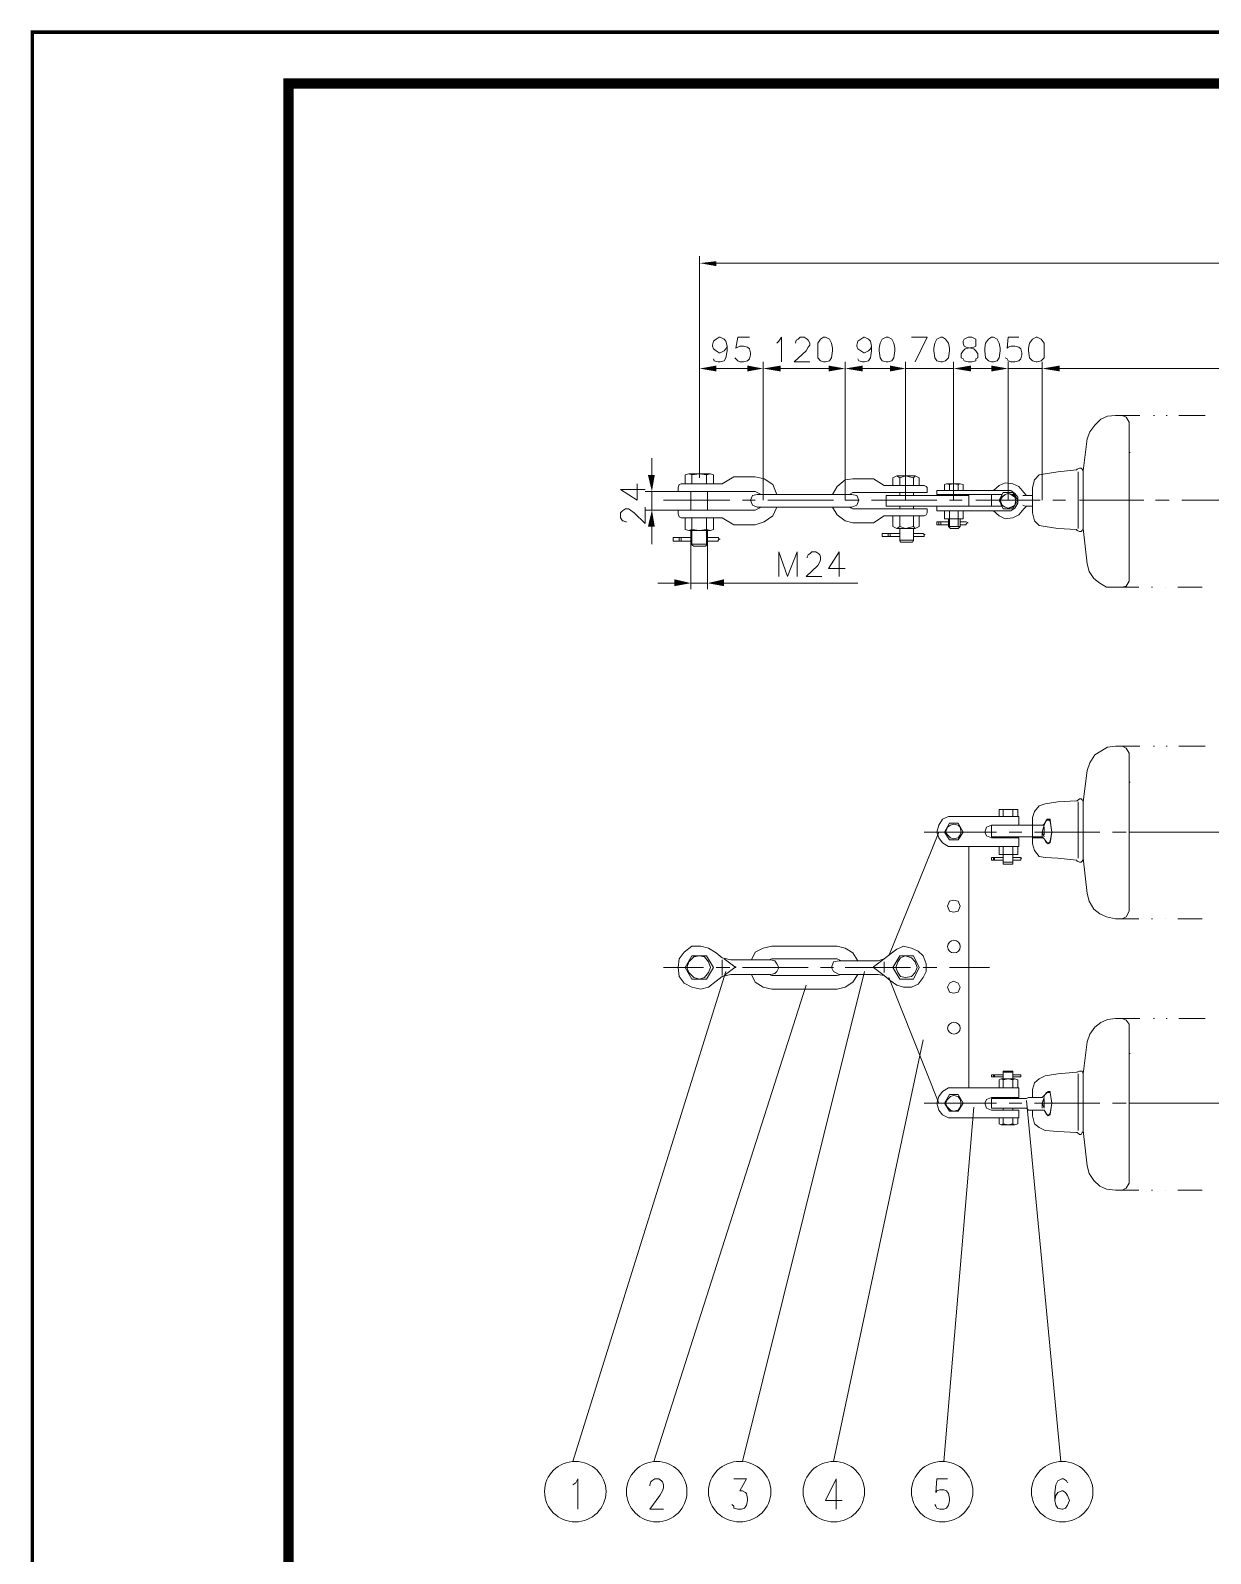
# Model space of a CAD drawing. Extents: x 457 to 4918, y -67 to 391.
# Drawn here: x 2986.5 to 3101.6, y 81.4 to 230.1 of the extents above; entities that cross this region are included whole.
import ezdxf

# ---------------------------------------------------------------- set-up
doc = ezdxf.new("R2010")
doc.units = 0
doc.header["$LTSCALE"] = 40
doc.header["$MEASUREMENT"] = 0
doc.layers.get('0').update_dxf_attribs({"linetype": 'CONTINUOUS'})
doc.layers.add('TK', color=1, linetype='CONTINUOUS')

msp = doc.modelspace()

# ---------------------------------------------------------------- hatches: boundary and pattern name
h = msp.add_hatch(color=0)
h.dxf.hatch_style = 2
h.paths.add_polyline_path([(3053.4, 207.59), (3053.4, 207.11), (3051.78, 207.4)])
h = msp.add_hatch(color=0)
h.dxf.hatch_style = 2
h.paths.add_polyline_path([(3053.4, 197.4), (3053.4, 196.83), (3051.78, 197.11)])
h = msp.add_hatch(color=0)
h.dxf.hatch_style = 2
h.paths.add_polyline_path([(3056.45, 197.4), (3056.45, 196.83), (3057.97, 197.11)])
h = msp.add_hatch(color=0)
h.dxf.hatch_style = 2
h.paths.add_polyline_path([(3059.69, 197.4), (3059.69, 196.83), (3057.97, 197.11)])
h = msp.add_hatch(color=0)
h.dxf.hatch_style = 2
h.paths.add_polyline_path([(3064.36, 197.4), (3064.36, 196.83), (3065.98, 197.11)])
h = msp.add_hatch(color=0)
h.dxf.hatch_style = 2
h.paths.add_polyline_path([(3067.69, 197.4), (3067.69, 196.83), (3065.98, 197.11)])
h = msp.add_hatch(color=0)
h.dxf.hatch_style = 2
h.paths.add_polyline_path([(3070.36, 197.4), (3070.36, 196.83), (3071.88, 197.11)])
h = msp.add_hatch(color=0)
h.dxf.hatch_style = 2
h.paths.add_polyline_path([(3070.36, 197.4), (3070.36, 196.83), (3071.88, 197.11)])
h = msp.add_hatch(color=0)
h.dxf.hatch_style = 2
h.paths.add_polyline_path([(3078.26, 197.4), (3078.26, 196.83), (3076.55, 197.11)])
h = msp.add_hatch(color=0)
h.dxf.hatch_style = 2
h.paths.add_polyline_path([(3078.26, 197.4), (3078.26, 196.83), (3076.55, 197.11)])
h = msp.add_hatch(color=0)
h.dxf.hatch_style = 2
h.paths.add_polyline_path([(3080.26, 197.4), (3080.26, 196.83), (3081.88, 197.11)])
h = msp.add_hatch(color=0)
h.dxf.hatch_style = 2
h.paths.add_polyline_path([(3080.26, 197.4), (3080.26, 196.83), (3081.88, 197.11)])
h = msp.add_hatch(color=0)
h.dxf.hatch_style = 2
h.paths.add_polyline_path([(3086.93, 197.4), (3086.93, 196.83), (3085.22, 197.11)])
h = msp.add_hatch(color=0)
h.dxf.hatch_style = 2
h.paths.add_polyline_path([(3086.93, 197.4), (3086.93, 196.83), (3085.22, 197.11)])
h = msp.add_hatch(color=0)
h.dxf.hatch_style = 2
h.paths.add_polyline_path([(3046.73, 186.73), (3047.4, 186.73), (3047.12, 185.11)])
h = msp.add_hatch(color=0)
h.dxf.hatch_style = 2
h.paths.add_polyline_path([(3046.73, 181.68), (3047.4, 181.68), (3047.12, 183.3)])
h = msp.add_hatch(color=0)
h.dxf.hatch_style = 2
h.paths.add_polyline_path([(3049.31, 176.54), (3049.31, 175.87), (3050.93, 176.16)])
h = msp.add_hatch(color=0)
h.dxf.hatch_style = 2
h.paths.add_polyline_path([(3054.16, 176.54), (3054.16, 175.87), (3052.55, 176.16)])

# ---------------------------------------------------------------- linework, layer by layer
at = {"const_width": 0.35}
msp.add_lwpolyline([(2986.64, -67.06), (3406.64, -67.06), (3406.64, 229.94), (2986.64, 229.94)], close=True, dxfattribs=at)
at = {"color": 0, "lineweight": 5}
for points in [[(3054.45, 199.3), (3054.35, 199.02), (3054.16, 198.83), (3053.78, 198.64), (3053.69, 198.64), (3053.4, 198.83), (3053.12, 199.02), (3053.02, 199.3), (3053.02, 199.4), (3053.12, 199.78), (3053.4, 199.97), (3053.69, 200.16), (3053.78, 200.16), (3054.16, 199.97), (3054.35, 199.78), (3054.45, 199.3), (3054.45, 198.83), (3054.35, 198.16), (3054.16, 197.87), (3053.78, 197.78), (3053.59, 197.78), (3053.21, 197.87), (3053.12, 198.06)], [(3056.64, 200.16), (3055.5, 200.16), (3055.31, 199.11), (3055.5, 199.21), (3055.69, 199.3), (3056.07, 199.3), (3056.45, 199.21), (3056.64, 199.02), (3056.74, 198.64), (3056.74, 198.45), (3056.64, 198.06), (3056.45, 197.87), (3056.07, 197.78), (3055.69, 197.78), (3055.5, 197.87), (3055.31, 198.06), (3055.21, 198.16)], [(3059.31, 199.59), (3059.5, 199.78), (3059.78, 200.16), (3059.78, 197.78)], [(3061.12, 199.59), (3061.21, 199.87), (3061.4, 199.97), (3061.59, 200.16), (3061.97, 200.16), (3062.26, 199.97), (3062.36, 199.87), (3062.55, 199.59), (3062.55, 199.4), (3062.36, 199.21), (3062.17, 198.83), (3061.02, 197.78), (3062.55, 197.78)], [(3068.55, 199.3), (3068.45, 199.02), (3068.26, 198.83), (3067.88, 198.64), (3067.79, 198.64), (3067.5, 198.83), (3067.21, 199.02), (3067.12, 199.3), (3067.12, 199.4), (3067.21, 199.78), (3067.5, 199.97), (3067.79, 200.16), (3067.88, 200.16), (3068.26, 199.97), (3068.45, 199.78), (3068.55, 199.3), (3068.55, 198.83), (3068.45, 198.16), (3068.26, 197.87), (3067.88, 197.78), (3067.69, 197.78), (3067.31, 197.87), (3067.21, 198.06)], [(3072.45, 200.16), (3073.98, 200.16), (3072.83, 197.78)], [(3082.93, 200.16), (3081.88, 200.16), (3081.79, 199.11), (3081.88, 199.21), (3082.17, 199.3), (3082.55, 199.3), (3082.93, 199.21), (3083.12, 199.02), (3083.22, 198.64), (3083.22, 198.45), (3083.12, 198.06), (3082.93, 197.87), (3082.55, 197.78), (3082.17, 197.78), (3081.88, 197.87), (3081.79, 198.06), (3081.6, 198.16)], [(3094.74, 192.54), (3092.36, 192.54)], [(3044.07, 185.3), (3045.69, 184.25), (3045.69, 185.87)], [(3044.07, 185.3), (3046.45, 185.3)], [(3044.64, 182.16), (3044.54, 182.16), (3044.35, 182.25), (3044.26, 182.25), (3044.07, 182.54), (3044.07, 183.02), (3044.26, 183.21), (3044.35, 183.3), (3044.54, 183.4), (3044.83, 183.4), (3045.02, 183.3), (3045.4, 183.02), (3046.45, 181.97), (3046.45, 183.59)], [(3054.74, 184.25), (3048.26, 184.25)], [(3059.5, 176.82), (3059.5, 179.21), (3060.36, 176.82), (3061.31, 179.21), (3061.31, 176.82)], [(3062.26, 178.63), (3062.26, 178.73), (3062.36, 178.92), (3062.55, 179.01), (3062.74, 179.21), (3063.12, 179.21), (3063.4, 179.01), (3063.5, 178.92), (3063.59, 178.73), (3063.59, 178.44), (3063.5, 178.25), (3063.31, 177.87), (3062.17, 176.82), (3063.69, 176.82)], [(3065.4, 179.21), (3064.36, 177.59), (3065.98, 177.59)], [(3065.4, 179.21), (3065.4, 176.82)], [(3094.65, 175.78), (3092.36, 175.78)], [(3094.74, 160.25), (3092.36, 160.25)], [(3080.74, 151.87), (3073.69, 151.87)], [(3094.65, 143.39), (3092.36, 143.39)], [(3052.16, 138.63), (3048.26, 138.63)], [(3094.74, 133.68), (3092.36, 133.68)], [(3080.74, 125.39), (3073.69, 125.39)], [(3083.69, 125.67), (3087.03, 90.43)], [(3094.65, 116.91), (3092.36, 116.91)], [(3039.4, 88.15), (3039.69, 88.34), (3039.88, 88.72), (3039.88, 85.77)], [(3046.93, 88.05), (3046.93, 88.15), (3047.02, 88.43), (3047.12, 88.53), (3047.4, 88.72), (3047.78, 88.72), (3048.07, 88.53), (3048.16, 88.43), (3048.26, 88.15), (3048.26, 87.86), (3048.16, 87.57), (3047.88, 87.1), (3046.93, 85.77), (3048.26, 85.77)], [(3055.12, 88.72), (3056.36, 88.72), (3055.69, 87.57), (3055.97, 87.57), (3056.26, 87.38), (3056.36, 87.29), (3056.45, 86.81), (3056.45, 86.62), (3056.36, 86.15), (3056.16, 85.86), (3055.88, 85.77), (3055.5, 85.77), (3055.12, 85.86), (3055.12, 86.05), (3054.93, 86.24)], [(3065.12, 88.72), (3064.07, 86.62), (3065.69, 86.62)], [(3075.98, 88.72), (3074.93, 88.72), (3074.83, 87.38), (3074.93, 87.57), (3075.21, 87.67), (3075.6, 87.67), (3075.88, 87.57), (3076.07, 87.29), (3076.17, 86.81), (3076.17, 86.62), (3076.07, 86.15), (3075.88, 85.86), (3075.6, 85.77), (3075.21, 85.77), (3074.93, 85.86), (3074.83, 86.05), (3074.74, 86.24)], [(3087.69, 88.34), (3087.6, 88.53), (3087.31, 88.72), (3087.12, 88.72), (3086.74, 88.53), (3086.55, 88.15), (3086.45, 87.38), (3086.45, 86.62), (3086.55, 86.15), (3086.74, 85.86), (3087.12, 85.77), (3087.22, 85.77), (3087.5, 85.86), (3087.69, 86.15), (3087.88, 86.62), (3087.69, 87.1), (3087.5, 87.38), (3087.22, 87.57), (3087.12, 87.57), (3086.74, 87.38), (3086.55, 87.1), (3086.45, 86.62)]]:
    msp.add_lwpolyline(points, dxfattribs=at)
for points in [[(3063.88, 200.16), (3063.59, 199.97), (3063.31, 199.59), (3063.31, 199.11), (3063.31, 198.83), (3063.31, 198.16), (3063.59, 197.87), (3063.88, 197.78), (3064.07, 197.78), (3064.45, 197.87), (3064.64, 198.16), (3064.74, 198.83), (3064.74, 199.11), (3064.64, 199.59), (3064.45, 199.97), (3064.07, 200.16)], [(3069.98, 200.16), (3069.59, 199.97), (3069.4, 199.59), (3069.31, 199.11), (3069.31, 198.83), (3069.4, 198.16), (3069.59, 197.87), (3069.98, 197.78), (3070.17, 197.78), (3070.55, 197.87), (3070.74, 198.16), (3070.83, 198.83), (3070.83, 199.11), (3070.74, 199.59), (3070.55, 199.97), (3070.17, 200.16)], [(3075.31, 200.16), (3074.93, 199.97), (3074.74, 199.59), (3074.64, 199.11), (3074.64, 198.83), (3074.74, 198.16), (3074.93, 197.87), (3075.31, 197.78), (3075.5, 197.78), (3075.79, 197.87), (3076.07, 198.16), (3076.17, 198.83), (3076.17, 199.11), (3076.07, 199.59), (3075.79, 199.97), (3075.5, 200.16)], [(3077.98, 200.16), (3077.6, 199.97), (3077.5, 199.78), (3077.5, 199.59), (3077.6, 199.3), (3077.79, 199.21), (3078.26, 199.11), (3078.55, 199.02), (3078.74, 198.83), (3078.93, 198.54), (3078.93, 198.16), (3078.74, 198.06), (3078.74, 197.87), (3078.36, 197.78), (3077.98, 197.78), (3077.6, 197.87), (3077.5, 198.06), (3077.31, 198.16), (3077.31, 198.54), (3077.5, 198.83), (3077.69, 199.02), (3077.98, 199.11), (3078.55, 199.21), (3078.74, 199.3), (3078.74, 199.59), (3078.74, 199.78), (3078.74, 199.97), (3078.36, 200.16)], [(3080.26, 200.16), (3079.98, 199.97), (3079.69, 199.59), (3079.6, 199.11), (3079.6, 198.83), (3079.69, 198.16), (3079.98, 197.87), (3080.26, 197.78), (3080.45, 197.78), (3080.83, 197.87), (3081.02, 198.16), (3081.12, 198.83), (3081.12, 199.11), (3081.02, 199.59), (3080.83, 199.97), (3080.45, 200.16)], [(3084.64, 200.16), (3084.26, 199.97), (3083.98, 199.59), (3083.88, 199.11), (3083.88, 198.83), (3083.98, 198.16), (3084.26, 197.87), (3084.64, 197.78), (3084.74, 197.78), (3085.12, 197.87), (3085.41, 198.16), (3085.41, 198.83), (3085.41, 199.11), (3085.41, 199.59), (3085.12, 199.97), (3084.74, 200.16)]]:
    msp.add_lwpolyline(points, close=True, dxfattribs=at)
at = {"color": 0, "lineweight": 18}
for points in [[(3092.36, 192.54), (3091.6, 192.45), (3090.93, 192.16), (3090.36, 191.59), (3089.88, 190.92), (3089.6, 190.25)], [(3093.69, 191.87), (3093.41, 192.35), (3093.03, 192.54)], [(3089.03, 187.4), (3088.84, 187.4)], [(3049.97, 185.87), (3049.78, 185.78), (3049.69, 185.49)], [(3055.12, 186.54), (3053.97, 185.87), (3049.97, 185.87)], [(3050.74, 186.83), (3050.35, 186.73), (3050.35, 185.87)], [(3052.83, 186.83), (3050.74, 186.83), (3051.02, 186.73)], [(3053.12, 186.73), (3052.83, 186.83), (3052.45, 186.73), (3051.78, 186.83), (3051.02, 186.73), (3051.02, 185.87)], [(3059.31, 184.83), (3058.93, 185.78), (3058.07, 186.35), (3057.21, 186.54), (3055.12, 186.54)], [(3066.74, 186.35), (3065.98, 186.25), (3065.21, 185.59), (3064.74, 184.83)], [(3069.79, 185.68), (3068.74, 186.35)], [(3071.31, 186.44), (3071.02, 186.63), (3070.64, 186.44)], [(3071.02, 186.63), (3072.83, 186.63), (3073.21, 186.44)], [(3072.64, 186.44), (3071.88, 186.63), (3071.31, 186.44)], [(3075.88, 185.87), (3075.69, 185.78)], [(3077.21, 185.87), (3075.88, 185.87), (3076.17, 185.78)], [(3077.02, 185.78), (3076.55, 185.87), (3076.17, 185.78)], [(3077.5, 185.78), (3077.21, 185.87), (3077.02, 185.78)], [(3083.41, 185.02), (3082.93, 185.59), (3082.36, 185.87), (3081.6, 185.97), (3081.02, 185.68), (3080.45, 185.21)], [(3085.5, 186.83), (3084.93, 186.73), (3084.45, 186.25), (3084.26, 185.49)], [(3049.69, 185.49), (3049.69, 185.11)], [(3057.4, 184.83), (3056.93, 184.73), (3056.74, 184.25), (3056.93, 183.78), (3057.4, 183.59)], [(3057.4, 184.83), (3066.64, 184.83)], [(3066.64, 183.59), (3067.12, 183.78), (3067.31, 184.25), (3067.12, 184.73), (3066.64, 184.83)], [(3078.07, 184.73), (3078.07, 183.68), (3069.98, 183.68)], [(3078.07, 184.73), (3069.98, 184.73), (3069.98, 183.68)], [(3073.98, 185.49), (3073.88, 185.59), (3073.69, 185.68)], [(3074.93, 185.21), (3074.93, 184.83)], [(3082.17, 185.21), (3074.93, 185.21)], [(3080.26, 184.83), (3080.26, 184.25), (3080.26, 183.68)], [(3082.17, 183.21), (3082.55, 183.49), (3082.83, 183.97), (3082.83, 184.54), (3082.55, 184.92), (3082.17, 185.21)], [(3083.41, 185.02), (3083.69, 184.73), (3083.98, 184.73)], [(3084.26, 185.49), (3084.26, 183.02)], [(3049.69, 183.3), (3049.69, 182.92)], [(3049.69, 182.92), (3049.78, 182.63), (3049.97, 182.54)], [(3057.21, 181.87), (3058.07, 182.16), (3058.93, 182.73), (3059.31, 183.59)], [(3064.74, 183.59), (3065.21, 182.82), (3065.98, 182.25), (3066.74, 182.06), (3068.74, 182.06)], [(3073.69, 182.73), (3073.88, 182.82), (3073.98, 183.02)], [(3073.98, 183.4), (3073.98, 183.02)], [(3082.17, 183.21), (3074.93, 183.21), (3074.93, 183.68)], [(3076.17, 183.21), (3076.17, 182.44), (3076.55, 182.44), (3077.02, 182.44), (3077.21, 182.44), (3077.5, 182.44)], [(3080.45, 183.21), (3081.02, 182.73), (3081.6, 182.44), (3082.36, 182.54), (3082.93, 182.82), (3083.41, 183.4)], [(3083.41, 183.4), (3083.69, 183.68), (3083.98, 183.68)], [(3084.26, 183.02), (3084.45, 182.25), (3084.93, 181.78), (3085.5, 181.68)], [(3052.83, 181.3), (3050.74, 181.3), (3050.35, 181.4)], [(3050.74, 181.3), (3051.02, 181.4), (3051.78, 181.3), (3052.45, 181.4), (3052.83, 181.3), (3053.12, 181.4)], [(3053.97, 182.54), (3055.12, 181.87), (3057.21, 181.87)], [(3073.69, 182.73), (3069.79, 182.73), (3068.74, 182.06)], [(3070.64, 181.68), (3071.02, 181.49), (3071.31, 181.68)], [(3071.02, 181.49), (3072.83, 181.49), (3072.64, 181.68)], [(3071.31, 181.68), (3071.88, 181.49), (3072.64, 181.68)], [(3072.64, 181.49), (3072.64, 180.35), (3072.55, 180.16)], [(3072.83, 181.49), (3073.21, 181.68)], [(3076.07, 181.87), (3074.93, 181.87), (3074.93, 182.16)], [(3077.21, 182.44), (3075.88, 182.44), (3075.69, 182.44)], [(3077.02, 181.49), (3077.21, 181.68), (3076.07, 181.68)], [(3076.26, 181.49), (3077.02, 181.49)], [(3077.98, 182.06), (3077.79, 182.16)], [(3077.79, 181.87), (3077.79, 181.97), (3077.98, 182.06)], [(3050.93, 181.3), (3050.93, 179.97), (3051.21, 179.78)], [(3050.93, 179.97), (3052.55, 179.97), (3052.35, 179.78), (3051.21, 179.78)], [(3053.59, 180.25), (3053.59, 180.35), (3053.69, 180.44), (3053.59, 180.63), (3052.55, 180.63)], [(3072.64, 180.35), (3071.31, 180.35), (3071.4, 180.16), (3072.55, 180.16)], [(3073.6, 180.73), (3073.69, 180.73), (3073.69, 180.92), (3073.6, 181.02), (3072.64, 181.02)], [(3088.84, 181.21), (3089.03, 181.21)], [(3089.6, 178.06), (3089.79, 177.3), (3090.26, 176.63), (3090.84, 176.16), (3091.5, 175.78), (3092.36, 175.78), (3093.03, 175.78)], [(3093.03, 175.78), (3093.41, 175.87), (3093.69, 176.35)], [(3092.36, 160.25), (3091.6, 160.16), (3090.93, 159.77), (3090.36, 159.39), (3089.88, 158.63), (3089.6, 157.87)], [(3093.69, 159.58), (3093.41, 160.06), (3093.03, 160.25)], [(3085.5, 154.63), (3084.93, 154.44), (3084.45, 153.87), (3084.26, 153.3)], [(3089.03, 155.11), (3088.84, 155.11)], [(3076.07, 153.39), (3075.5, 153.11), (3075.12, 152.54), (3074.93, 151.87), (3075.12, 151.3), (3075.5, 150.82), (3076.07, 150.44)], [(3082.93, 153.39), (3076.07, 153.39)], [(3080.26, 152.54), (3082.93, 152.54), (3082.93, 153.39)], [(3081.41, 153.39), (3081.41, 154.06), (3081.22, 154.06), (3081.02, 154.06)], [(3082.83, 154.06), (3082.55, 154.06), (3082.36, 154.06), (3081.88, 154.06), (3081.41, 154.06)], [(3084.26, 153.3), (3084.26, 150.73)], [(3080.26, 152.54), (3079.79, 152.34), (3079.6, 151.87), (3079.79, 151.49), (3080.26, 151.3)], [(3083.69, 152.54), (3080.26, 152.54), (3080.26, 152.34)], [(3085.22, 152.54), (3085.41, 152.63)], [(3085.22, 152.54), (3085.41, 152.54)], [(3085.41, 152.54), (3085.22, 151.87), (3085.22, 151.39)], [(3085.41, 152.54), (3085.22, 151.87), (3085.41, 151.39)], [(3085.98, 152.92), (3085.88, 153.01), (3085.6, 153.01)], [(3085.98, 153.01), (3085.98, 153.11), (3085.69, 153.11)], [(3085.98, 150.82), (3086.17, 151.87), (3085.98, 153.01)], [(3085.98, 151.01), (3086.17, 151.87), (3085.98, 152.92)], [(3082.93, 150.44), (3076.07, 150.44)], [(3078.07, 126.91), (3078.07, 150.44)], [(3080.26, 151.58), (3080.26, 151.49), (3080.26, 151.39)], [(3080.26, 151.3), (3082.93, 151.3), (3082.93, 150.44)], [(3084.26, 150.73), (3084.45, 150.06), (3084.93, 149.49), (3085.5, 149.39)], [(3085.41, 151.2), (3085.6, 150.82)], [(3085.6, 150.82), (3085.79, 150.82), (3085.88, 150.82), (3085.98, 151.01)], [(3085.69, 150.82), (3085.79, 150.73), (3085.98, 150.82)], [(3081.02, 149.68), (3081.22, 149.68), (3081.41, 149.68)], [(3081.41, 149.68), (3081.88, 149.68), (3082.36, 149.68)], [(3081.41, 148.92), (3082.36, 148.92), (3082.36, 148.73)], [(3082.36, 149.68), (3082.55, 149.68), (3082.83, 149.68)], [(3083.12, 149.11), (3083.12, 149.2), (3083.12, 149.39)], [(3088.84, 148.92), (3089.03, 148.92)], [(3089.6, 145.87), (3089.79, 145.11), (3090.26, 144.34), (3090.84, 143.87), (3091.5, 143.58), (3092.36, 143.39), (3093.03, 143.39)], [(3093.03, 143.39), (3093.41, 143.58), (3093.69, 144.15)], [(3053.4, 140.06), (3052.64, 140.53), (3051.88, 140.72), (3051.02, 140.72), (3050.26, 140.15), (3049.78, 139.49), (3049.69, 138.63), (3049.78, 137.77), (3050.26, 137.1), (3051.02, 136.72), (3051.88, 136.53), (3052.64, 136.72), (3053.4, 137.3)], [(3053.4, 140.06), (3053.97, 139.58), (3054.83, 139.39)], [(3058.83, 140.72), (3057.97, 140.53), (3057.21, 140.15), (3056.83, 139.39)], [(3067.21, 139.3), (3066.74, 140.06), (3065.98, 140.53), (3065.21, 140.72)], [(3069.21, 139.3), (3069.79, 139.49), (3070.36, 139.96)], [(3070.36, 137.39), (3071.02, 136.91), (3071.69, 136.72), (3072.45, 136.72), (3073.12, 137.01), (3073.6, 137.68), (3073.88, 138.25), (3073.88, 139.01), (3073.6, 139.77), (3073.12, 140.25), (3072.45, 140.53), (3071.69, 140.72), (3071.02, 140.44), (3070.36, 139.96)], [(3053.97, 139.39), (3053.97, 137.87)], [(3055.21, 138.63), (3055.31, 138.63), (3055.31, 138.72), (3055.21, 138.72)], [(3058.74, 137.96), (3059.12, 138.06), (3059.31, 138.25), (3059.5, 138.63), (3059.31, 139.01), (3059.12, 139.3), (3058.74, 139.39)], [(3065.4, 139.3), (3064.83, 139.2), (3064.64, 138.63), (3064.83, 138.25), (3065.4, 137.96)], [(3069.79, 139.49), (3068.74, 138.72), (3068.74, 138.63)], [(3068.74, 138.63), (3069.79, 137.87)], [(3069.79, 138.15), (3069.79, 139.2)], [(3054.83, 137.96), (3053.97, 137.77), (3053.4, 137.3)], [(3056.83, 137.96), (3057.21, 137.2), (3057.97, 136.72), (3058.83, 136.53)], [(3058.83, 136.53), (3065.21, 136.53), (3065.98, 136.72), (3066.74, 137.2), (3067.21, 137.96)], [(3070.36, 137.39), (3069.79, 137.87), (3069.21, 137.96)], [(3092.36, 133.68), (3091.6, 133.58), (3090.93, 133.29), (3090.36, 132.82), (3089.88, 132.15), (3089.6, 131.39)], [(3093.69, 133.1), (3093.41, 133.49), (3093.03, 133.68)], [(3081.41, 128.44), (3082.36, 128.44), (3082.36, 128.53)], [(3081.41, 128.44), (3081.41, 128.53)], [(3082.36, 128.53), (3082.36, 127.77), (3082.36, 128.44)], [(3083.12, 128.06), (3083.12, 128.15)], [(3083.12, 127.96), (3083.12, 128.06)], [(3085.5, 128.06), (3084.93, 127.77), (3084.45, 127.39), (3084.26, 126.72)], [(3089.03, 128.53), (3088.84, 128.53)], [(3076.07, 126.91), (3075.5, 126.53), (3075.12, 126.06), (3074.93, 125.39), (3075.12, 124.72), (3075.5, 124.25), (3076.07, 123.96)], [(3082.93, 126.91), (3076.07, 126.91)], [(3080.26, 125.96), (3082.93, 125.96), (3082.93, 126.91)], [(3081.41, 127.68), (3081.22, 127.77), (3081.02, 127.68)], [(3082.83, 127.68), (3082.55, 127.77), (3082.36, 127.68), (3081.88, 127.77), (3081.41, 127.68)], [(3085.98, 126.44), (3085.88, 126.44), (3085.79, 126.44), (3085.6, 126.44)], [(3085.98, 126.44), (3085.98, 126.53), (3085.79, 126.53), (3085.69, 126.44)], [(3085.98, 124.44), (3086.17, 125.39), (3085.98, 126.44)], [(3085.98, 124.34), (3086.17, 125.39), (3085.98, 126.44)], [(3080.26, 125.96), (3079.79, 125.77), (3079.6, 125.39), (3079.79, 124.91), (3080.26, 124.72)], [(3083.69, 125.87), (3080.26, 125.87), (3080.26, 125.77)], [(3085.22, 125.96), (3085.41, 126.15)], [(3085.22, 125.96), (3085.41, 126.06)], [(3085.41, 125.96), (3085.22, 125.39), (3085.41, 124.91)], [(3085.41, 125.87), (3085.22, 125.39), (3085.22, 124.91)], [(3082.93, 123.96), (3076.07, 123.96)], [(3080.26, 124.72), (3082.93, 124.72), (3082.93, 123.96)], [(3084.26, 124.15), (3084.45, 123.39), (3084.93, 123.01), (3085.5, 122.72)], [(3085.41, 124.72), (3085.6, 124.34)], [(3085.6, 124.34), (3085.79, 124.25), (3085.88, 124.25), (3085.98, 124.44)], [(3085.69, 124.25), (3085.79, 124.15), (3085.98, 124.25), (3085.98, 124.34)], [(3081.02, 123.39), (3081.22, 123.29), (3081.41, 123.39)], [(3081.41, 123.39), (3081.88, 123.29), (3082.36, 123.39)], [(3082.36, 123.39), (3082.55, 123.29), (3082.83, 123.39)], [(3088.84, 122.34), (3089.03, 122.34)], [(3089.6, 119.29), (3089.79, 118.53), (3090.26, 117.86), (3090.84, 117.29), (3091.5, 117.01), (3092.36, 116.91), (3093.03, 116.91)], [(3093.03, 116.91), (3093.41, 117.1), (3093.69, 117.58)]]:
    msp.add_lwpolyline(points, dxfattribs=at)
for points in [[(3081.41, 183.4), (3082.36, 183.4), (3082.83, 184.25), (3082.36, 185.02), (3081.41, 185.02), (3081.02, 184.25)], [(3082.64, 184.25), (3082.55, 184.54), (3082.36, 184.83), (3081.88, 184.92), (3081.6, 184.83), (3081.22, 184.54), (3081.12, 184.25), (3081.22, 183.78), (3081.6, 183.59), (3081.88, 183.49), (3082.36, 183.59), (3082.55, 183.78)], [(3082.64, 184.25), (3082.55, 184.54), (3082.17, 184.83), (3081.88, 184.92), (3081.6, 184.83), (3081.31, 184.54), (3081.12, 184.25), (3081.31, 183.78), (3081.6, 183.59), (3081.88, 183.49), (3082.17, 183.59), (3082.55, 183.78)], [(3076.17, 152.73), (3077.02, 152.73), (3077.5, 151.87), (3077.02, 151.11), (3076.17, 151.11), (3075.69, 151.87)], [(3077.31, 151.87), (3077.21, 152.34), (3077.02, 152.54), (3076.55, 152.63), (3076.26, 152.54), (3075.98, 152.34), (3075.79, 151.87), (3075.98, 151.58), (3076.26, 151.3), (3076.55, 151.2), (3077.02, 151.3), (3077.21, 151.58)], [(3082.36, 148.92), (3082.36, 149.68)], [(3077.21, 144.63), (3077.02, 145.11), (3076.55, 145.2), (3076.17, 145.11), (3075.98, 144.63), (3076.17, 144.15), (3076.55, 144.06), (3077.02, 144.15)], [(3052.45, 139.77), (3051.02, 139.77), (3050.35, 138.63), (3051.02, 137.49), (3052.45, 137.49), (3053.12, 138.63)], [(3052.83, 138.63), (3052.64, 139.2), (3052.26, 139.68), (3051.78, 139.77), (3051.21, 139.68), (3050.74, 139.2), (3050.54, 138.63), (3050.74, 138.15), (3051.21, 137.68), (3051.78, 137.49), (3052.26, 137.68), (3052.64, 138.15)], [(3071.31, 137.49), (3072.64, 137.49), (3073.21, 138.63), (3072.64, 139.77), (3071.31, 139.77), (3070.64, 138.63)], [(3073.02, 138.63), (3072.83, 139.2), (3072.45, 139.58), (3071.88, 139.77), (3071.4, 139.58), (3071.12, 139.2), (3070.93, 138.63), (3071.12, 138.15), (3071.4, 137.77), (3071.88, 137.68), (3072.45, 137.77), (3072.83, 138.15)], [(3077.21, 136.72), (3077.02, 137.1), (3076.55, 137.3), (3076.17, 137.1), (3075.98, 136.72), (3076.17, 136.25), (3076.55, 136.15), (3077.02, 136.25)], [(3076.17, 124.63), (3077.02, 124.63), (3077.5, 125.39), (3077.02, 126.25), (3076.17, 126.25), (3075.69, 125.39)], [(3077.31, 125.39), (3077.21, 125.77), (3077.02, 126.06), (3076.55, 126.15), (3076.26, 126.06), (3075.98, 125.77), (3075.79, 125.39), (3075.98, 125.01), (3076.26, 124.72), (3076.55, 124.63), (3077.02, 124.72), (3077.21, 125.01)]]:
    msp.add_lwpolyline(points, close=True, dxfattribs=at)
for centre, major_axis, ratio in [((3076.6, 140.68), (0, 0.619), 1), ((3076.6, 132.72), (0.619, 0), 0.923077)]:
    msp.add_ellipse(centre, major_axis=major_axis, ratio=ratio, start_param=0, end_param=6.283185, dxfattribs=at)
at = {"color": 0, "lineweight": 5}
for centre, major_axis, ratio in [((3039.64, 87.48), (3, 0), 0.984127), ((3047.59, 87.48), (2.95, 0), 1), ((3055.69, 87.48), (3.05, 0), 0.96875), ((3064.88, 87.48), (3, 0), 0.984127), ((3075.45, 87.48), (3, 0), 0.984127), ((3087.17, 87.48), (3, 0), 0.984127)]:
    msp.add_ellipse(centre, major_axis=major_axis, ratio=ratio, start_param=0, end_param=6.283185, dxfattribs=at)
for points in [[(3051.78, 197.11), (3051.78, 197.11), (3051.78, 208.07), (3051.78, 208.07)], [(3053.4, 207.4), (3053.4, 207.4), (3216.47, 207.4), (3216.47, 207.4)], [(3051.78, 186.44), (3051.78, 186.44), (3051.78, 197.78), (3051.78, 197.78)], [(3057.97, 184.25), (3057.97, 184.25), (3057.97, 197.78), (3057.97, 197.78)], [(3057.97, 184.25), (3057.97, 184.25), (3057.97, 197.78), (3057.97, 197.78)], [(3065.98, 184.25), (3065.98, 184.25), (3065.98, 197.78), (3065.98, 197.78)], [(3065.98, 184.25), (3065.98, 184.25), (3065.98, 197.78), (3065.98, 197.78)], [(3071.88, 187.02), (3071.88, 187.02), (3071.88, 197.78), (3071.88, 197.78)], [(3071.88, 184.25), (3071.88, 184.25), (3071.88, 197.78), (3071.88, 197.78)], [(3076.55, 186.25), (3076.55, 186.25), (3076.55, 197.78), (3076.55, 197.78)], [(3076.55, 184.25), (3076.55, 184.25), (3076.55, 197.78), (3076.55, 197.78)], [(3081.88, 186.35), (3081.88, 186.35), (3081.88, 197.78), (3081.88, 197.78)], [(3081.88, 184.25), (3081.88, 184.25), (3081.88, 197.78), (3081.88, 197.78)], [(3085.22, 184.25), (3085.22, 184.25), (3085.22, 197.78), (3085.22, 197.78)], [(3085.22, 184.25), (3085.22, 184.25), (3085.22, 197.78), (3085.22, 197.78)], [(3053.4, 197.11), (3053.4, 197.11), (3056.45, 197.11), (3056.45, 197.11)], [(3059.69, 197.11), (3059.69, 197.11), (3064.36, 197.11), (3064.36, 197.11)], [(3067.69, 197.11), (3067.69, 197.11), (3070.36, 197.11), (3070.36, 197.11)], [(3070.36, 197.11), (3070.36, 197.11), (3068.64, 197.11), (3068.64, 197.11)], [(3071.88, 197.11), (3071.88, 197.11), (3076.55, 197.11), (3076.55, 197.11)], [(3078.26, 197.11), (3078.26, 197.11), (3079.98, 197.11), (3079.98, 197.11)], [(3078.26, 197.11), (3078.26, 197.11), (3080.26, 197.11), (3080.26, 197.11)], [(3080.26, 197.11), (3080.26, 197.11), (3078.55, 197.11), (3078.55, 197.11)], [(3081.88, 197.11), (3081.88, 197.11), (3085.22, 197.11), (3085.22, 197.11)], [(3086.93, 197.11), (3086.93, 197.11), (3088.55, 197.11), (3088.55, 197.11)], [(3086.93, 197.11), (3086.93, 197.11), (3183.42, 197.11), (3183.42, 197.11)], [(3096.07, 192.54), (3096.07, 192.54), (3096.17, 192.54), (3096.17, 192.54)], [(3097.31, 192.54), (3097.31, 192.54), (3097.41, 192.54), (3097.41, 192.54)], [(3101.12, 192.54), (3101.12, 192.54), (3098.55, 192.54), (3098.55, 192.54)], [(3047.12, 186.73), (3047.12, 186.73), (3047.12, 188.35), (3047.12, 188.35)], [(3049.69, 185.11), (3049.69, 185.11), (3046.45, 185.11), (3046.45, 185.11)], [(3047.12, 185.11), (3047.12, 185.11), (3047.12, 183.3), (3047.12, 183.3)], [(3049.69, 183.3), (3049.69, 183.3), (3046.45, 183.3), (3046.45, 183.3)], [(3057.21, 184.25), (3057.21, 184.25), (3055.97, 184.25), (3055.97, 184.25)], [(3064.83, 184.25), (3064.83, 184.25), (3058.45, 184.25), (3058.45, 184.25)], [(3067.31, 184.25), (3067.31, 184.25), (3065.98, 184.25), (3065.98, 184.25)], [(3074.93, 184.25), (3074.93, 184.25), (3068.55, 184.25), (3068.55, 184.25)], [(3077.41, 184.25), (3077.41, 184.25), (3076.17, 184.25), (3076.17, 184.25)], [(3085.03, 184.25), (3085.03, 184.25), (3078.74, 184.25), (3078.74, 184.25)], [(3087.5, 184.25), (3087.5, 184.25), (3086.26, 184.25), (3086.26, 184.25)], [(3095.12, 184.25), (3095.12, 184.25), (3088.84, 184.25), (3088.84, 184.25)], [(3097.6, 184.25), (3097.6, 184.25), (3096.26, 184.25), (3096.26, 184.25)], [(3105.22, 184.25), (3105.22, 184.25), (3098.84, 184.25), (3098.84, 184.25)], [(3047.12, 181.68), (3047.12, 181.68), (3047.12, 179.97), (3047.12, 179.97)], [(3050.93, 179.97), (3050.93, 179.97), (3050.93, 175.59), (3050.93, 175.59)], [(3052.55, 179.97), (3052.55, 179.97), (3052.55, 175.59), (3052.55, 175.59)], [(3049.31, 176.16), (3049.31, 176.16), (3047.69, 176.16), (3047.69, 176.16)], [(3050.93, 176.16), (3050.93, 176.16), (3052.55, 176.16), (3052.55, 176.16)], [(3054.16, 176.16), (3054.16, 176.16), (3067.21, 176.16), (3067.21, 176.16)], [(3095.88, 175.78), (3095.88, 175.78), (3095.98, 175.78), (3095.98, 175.78)], [(3097.22, 175.78), (3097.22, 175.78), (3097.22, 175.78), (3097.22, 175.78)], [(3100.84, 175.78), (3100.84, 175.78), (3098.46, 175.78), (3098.46, 175.78)], [(3096.07, 160.25), (3096.07, 160.25), (3096.17, 160.25), (3096.17, 160.25)], [(3097.31, 160.25), (3097.31, 160.25), (3097.41, 160.25), (3097.41, 160.25)], [(3101.12, 160.25), (3101.12, 160.25), (3098.55, 160.25), (3098.55, 160.25)], [(3083.22, 151.87), (3083.22, 151.87), (3081.98, 151.87), (3081.98, 151.87)], [(3090.84, 151.87), (3090.84, 151.87), (3084.45, 151.87), (3084.45, 151.87)], [(3093.41, 151.87), (3093.41, 151.87), (3092.07, 151.87), (3092.07, 151.87)], [(3093.69, 151.87), (3093.69, 151.87), (3113.51, 151.87), (3113.51, 151.87)], [(3100.93, 151.87), (3100.93, 151.87), (3094.65, 151.87), (3094.65, 151.87)], [(3095.88, 143.39), (3095.88, 143.39), (3095.98, 143.39), (3095.98, 143.39)], [(3097.22, 143.39), (3097.22, 143.39), (3097.22, 143.39), (3097.22, 143.39)], [(3100.84, 143.39), (3100.84, 143.39), (3098.46, 143.39), (3098.46, 143.39)], [(3054.74, 138.63), (3054.74, 138.63), (3053.4, 138.63), (3053.4, 138.63)], [(3062.36, 138.63), (3062.36, 138.63), (3055.97, 138.63), (3055.97, 138.63)], [(3064.83, 138.63), (3064.83, 138.63), (3063.59, 138.63), (3063.59, 138.63)], [(3072.36, 138.63), (3072.36, 138.63), (3065.98, 138.63), (3065.98, 138.63)], [(3074.93, 138.63), (3074.93, 138.63), (3073.6, 138.63), (3073.6, 138.63)], [(3080.07, 138.63), (3080.07, 138.63), (3076.17, 138.63), (3076.17, 138.63)], [(3054.35, 138.25), (3054.35, 138.25), (3039.4, 90.43), (3039.4, 90.43)], [(3062.17, 136.91), (3062.17, 136.91), (3047.31, 90.43), (3047.31, 90.43)], [(3067.88, 138.25), (3067.88, 138.25), (3055.97, 90.43), (3055.97, 90.43)], [(3096.07, 133.68), (3096.07, 133.68), (3096.17, 133.68), (3096.17, 133.68)], [(3097.31, 133.68), (3097.31, 133.68), (3097.41, 133.68), (3097.41, 133.68)], [(3101.12, 133.68), (3101.12, 133.68), (3098.55, 133.68), (3098.55, 133.68)], [(3073.6, 131.58), (3073.6, 131.58), (3064.83, 90.43), (3064.83, 90.43)], [(3078.55, 125.01), (3078.55, 125.01), (3075.6, 90.43), (3075.6, 90.43)], [(3083.22, 125.39), (3083.22, 125.39), (3081.98, 125.39), (3081.98, 125.39)], [(3090.84, 125.39), (3090.84, 125.39), (3084.45, 125.39), (3084.45, 125.39)], [(3093.41, 125.39), (3093.41, 125.39), (3092.07, 125.39), (3092.07, 125.39)], [(3093.69, 125.39), (3093.69, 125.39), (3113.51, 125.39), (3113.51, 125.39)], [(3100.93, 125.39), (3100.93, 125.39), (3094.65, 125.39), (3094.65, 125.39)], [(3095.88, 116.91), (3095.88, 116.91), (3095.98, 116.91), (3095.98, 116.91)], [(3097.22, 116.91), (3097.22, 116.91), (3097.22, 116.91), (3097.22, 116.91)], [(3100.84, 116.91), (3100.84, 116.91), (3098.46, 116.91), (3098.46, 116.91)], [(3065.12, 88.72), (3065.12, 88.72), (3065.12, 85.77), (3065.12, 85.77)]]:
    msp.add_open_spline(points, degree=3, dxfattribs=at)
at = {"color": 0, "lineweight": 18}
for points in [[(3093.03, 192.54), (3093.03, 192.54), (3092.36, 192.54), (3092.36, 192.54)], [(3093.69, 176.35), (3093.69, 176.35), (3093.69, 191.87), (3093.69, 191.87)], [(3089.22, 187.11), (3089.22, 187.11), (3089.6, 190.25), (3089.6, 190.25)], [(3093.69, 188.92), (3093.69, 188.92), (3093.79, 188.92), (3093.79, 188.92)], [(3088.64, 187.3), (3088.64, 187.3), (3088.84, 187.4), (3088.84, 187.4)], [(3089.03, 187.4), (3089.03, 187.4), (3089.12, 187.3), (3089.12, 187.3)], [(3052.45, 186.73), (3052.45, 186.73), (3052.45, 185.87), (3052.45, 185.87)], [(3053.12, 186.73), (3053.12, 186.73), (3053.12, 185.87), (3053.12, 185.87)], [(3066.74, 186.35), (3066.74, 186.35), (3068.74, 186.35), (3068.74, 186.35)], [(3070.64, 186.44), (3070.64, 186.44), (3070.64, 185.68), (3070.64, 185.68)], [(3071.31, 186.44), (3071.31, 186.44), (3071.31, 185.68), (3071.31, 185.68)], [(3072.83, 186.63), (3072.83, 186.63), (3072.64, 186.44), (3072.64, 186.44)], [(3072.64, 186.44), (3072.64, 186.44), (3072.64, 185.68), (3072.64, 185.68)], [(3073.21, 186.44), (3073.21, 186.44), (3073.21, 185.68), (3073.21, 185.68)], [(3086.74, 187.02), (3086.74, 187.02), (3085.5, 186.83), (3085.5, 186.83)], [(3086.74, 187.02), (3086.74, 187.02), (3088.55, 187.21), (3088.55, 187.21)], [(3088.55, 187.21), (3088.55, 187.21), (3088.64, 187.3), (3088.64, 187.3)], [(3088.74, 181.49), (3088.74, 181.49), (3088.74, 187.02), (3088.74, 187.02)], [(3089.22, 187.11), (3089.22, 187.11), (3089.12, 187.3), (3089.12, 187.3)], [(3089.22, 187.11), (3089.22, 187.11), (3089.22, 184.35), (3089.22, 184.35)], [(3089.22, 187.02), (3089.22, 187.02), (3089.22, 184.25), (3089.22, 184.25)], [(3057.21, 185.11), (3057.21, 185.11), (3049.69, 185.11), (3049.69, 185.11)], [(3050.93, 183.3), (3050.93, 183.3), (3050.93, 185.11), (3050.93, 185.11)], [(3052.55, 183.3), (3052.55, 183.3), (3052.55, 185.11), (3052.55, 185.11)], [(3057.78, 184.83), (3057.78, 184.83), (3057.21, 185.11), (3057.21, 185.11)], [(3066.74, 185.02), (3066.74, 185.02), (3066.36, 184.83), (3066.36, 184.83)], [(3066.74, 185.02), (3066.74, 185.02), (3073.98, 185.02), (3073.98, 185.02)], [(3069.79, 185.68), (3069.79, 185.68), (3073.69, 185.68), (3073.69, 185.68)], [(3071.31, 184.73), (3071.31, 184.73), (3071.31, 185.02), (3071.31, 185.02)], [(3072.64, 184.73), (3072.64, 184.73), (3072.64, 185.02), (3072.64, 185.02)], [(3073.98, 185.49), (3073.98, 185.49), (3073.98, 185.02), (3073.98, 185.02)], [(3081.31, 184.83), (3081.31, 184.83), (3074.93, 184.83), (3074.93, 184.83)], [(3075.69, 185.78), (3075.69, 185.78), (3075.69, 185.21), (3075.69, 185.21)], [(3076.07, 184.73), (3076.07, 184.73), (3076.07, 184.83), (3076.07, 184.83)], [(3076.17, 185.78), (3076.17, 185.78), (3076.17, 185.21), (3076.17, 185.21)], [(3077.02, 185.78), (3077.02, 185.78), (3077.02, 185.21), (3077.02, 185.21)], [(3077.21, 184.73), (3077.21, 184.73), (3077.21, 184.83), (3077.21, 184.83)], [(3077.5, 185.78), (3077.5, 185.78), (3077.5, 185.21), (3077.5, 185.21)], [(3083.6, 184.73), (3083.6, 184.73), (3083.31, 184.73), (3083.31, 184.73)], [(3083.98, 184.73), (3083.98, 184.73), (3084.26, 184.73), (3084.26, 184.73)], [(3057.21, 183.3), (3057.21, 183.3), (3049.69, 183.3), (3049.69, 183.3)], [(3057.21, 183.3), (3057.21, 183.3), (3057.78, 183.59), (3057.78, 183.59)], [(3057.4, 183.59), (3057.4, 183.59), (3066.64, 183.59), (3066.64, 183.59)], [(3066.36, 183.59), (3066.36, 183.59), (3066.74, 183.4), (3066.74, 183.4)], [(3066.74, 183.4), (3066.74, 183.4), (3073.98, 183.4), (3073.98, 183.4)], [(3071.31, 183.4), (3071.31, 183.4), (3071.31, 183.68), (3071.31, 183.68)], [(3072.64, 183.4), (3072.64, 183.4), (3072.64, 183.68), (3072.64, 183.68)], [(3081.31, 183.68), (3081.31, 183.68), (3074.93, 183.68), (3074.93, 183.68)], [(3075.69, 183.21), (3075.69, 183.21), (3075.69, 182.44), (3075.69, 182.44)], [(3076.07, 183.68), (3076.07, 183.68), (3076.17, 183.68), (3076.17, 183.68)], [(3077.02, 183.21), (3077.02, 183.21), (3077.02, 182.44), (3077.02, 182.44)], [(3077.21, 183.68), (3077.21, 183.68), (3077.21, 183.68), (3077.21, 183.68)], [(3077.5, 183.21), (3077.5, 183.21), (3077.5, 182.44), (3077.5, 182.44)], [(3083.31, 183.78), (3083.31, 183.78), (3083.6, 183.68), (3083.6, 183.68)], [(3083.98, 183.68), (3083.98, 183.68), (3084.26, 183.68), (3084.26, 183.68)], [(3089.22, 181.49), (3089.22, 181.49), (3089.22, 184.35), (3089.22, 184.35)], [(3053.97, 182.54), (3053.97, 182.54), (3049.97, 182.54), (3049.97, 182.54)], [(3050.35, 181.4), (3050.35, 181.4), (3050.35, 182.54), (3050.35, 182.54)], [(3051.02, 181.4), (3051.02, 181.4), (3051.02, 182.54), (3051.02, 182.54)], [(3052.45, 181.4), (3052.45, 181.4), (3052.45, 182.54), (3052.45, 182.54)], [(3053.12, 181.4), (3053.12, 181.4), (3053.12, 182.54), (3053.12, 182.54)], [(3070.64, 181.68), (3070.64, 181.68), (3070.64, 182.73), (3070.64, 182.73)], [(3071.31, 181.68), (3071.31, 181.68), (3071.31, 182.73), (3071.31, 182.73)], [(3071.31, 180.35), (3071.31, 180.35), (3071.31, 181.49), (3071.31, 181.49)], [(3071.31, 180.25), (3071.31, 180.25), (3071.31, 181.49), (3071.31, 181.49)], [(3072.64, 181.68), (3072.64, 181.68), (3072.64, 182.73), (3072.64, 182.73)], [(3072.64, 180.25), (3072.64, 180.25), (3072.64, 181.49), (3072.64, 181.49)], [(3073.21, 181.68), (3073.21, 181.68), (3073.21, 182.73), (3073.21, 182.73)], [(3076.07, 182.16), (3076.07, 182.16), (3074.93, 182.16), (3074.93, 182.16)], [(3075.12, 182.16), (3075.12, 182.16), (3075.12, 181.87), (3075.12, 181.87)], [(3075.31, 182.16), (3075.31, 182.16), (3075.31, 181.87), (3075.31, 181.87)], [(3075.88, 182.44), (3075.88, 182.44), (3076.17, 182.44), (3076.17, 182.44)], [(3076.07, 181.68), (3076.07, 181.68), (3076.07, 182.44), (3076.07, 182.44)], [(3076.07, 181.68), (3076.07, 181.68), (3076.26, 181.49), (3076.26, 181.49)], [(3076.17, 181.68), (3076.17, 181.68), (3076.17, 182.44), (3076.17, 182.44)], [(3077.02, 181.68), (3077.02, 181.68), (3077.02, 182.44), (3077.02, 182.44)], [(3077.21, 181.68), (3077.21, 181.68), (3077.21, 182.44), (3077.21, 182.44)], [(3077.79, 182.16), (3077.79, 182.16), (3077.21, 182.16), (3077.21, 182.16)], [(3077.79, 181.87), (3077.79, 181.87), (3077.21, 181.87), (3077.21, 181.87)], [(3086.74, 181.49), (3086.74, 181.49), (3085.5, 181.68), (3085.5, 181.68)], [(3086.74, 181.49), (3086.74, 181.49), (3088.55, 181.4), (3088.55, 181.4)], [(3088.64, 181.3), (3088.64, 181.3), (3088.55, 181.4), (3088.55, 181.4)], [(3089.12, 181.3), (3089.12, 181.3), (3089.22, 181.49), (3089.22, 181.49)], [(3089.22, 181.49), (3089.22, 181.49), (3089.6, 178.06), (3089.6, 178.06)], [(3049.21, 180.63), (3049.21, 180.63), (3050.93, 180.63), (3050.93, 180.63)], [(3049.21, 180.25), (3049.21, 180.25), (3049.21, 180.63), (3049.21, 180.63)], [(3049.21, 180.25), (3049.21, 180.25), (3050.93, 180.25), (3050.93, 180.25)], [(3049.78, 180.63), (3049.78, 180.63), (3049.78, 180.25), (3049.78, 180.25)], [(3049.97, 180.63), (3049.97, 180.63), (3049.97, 180.25), (3049.97, 180.25)], [(3051.02, 179.87), (3051.02, 179.87), (3051.02, 181.3), (3051.02, 181.3)], [(3052.45, 179.87), (3052.45, 179.87), (3052.45, 181.3), (3052.45, 181.3)], [(3052.55, 179.97), (3052.55, 179.97), (3052.55, 181.3), (3052.55, 181.3)], [(3052.55, 180.25), (3052.55, 180.25), (3053.59, 180.25), (3053.59, 180.25)], [(3053.69, 180.44), (3053.69, 180.44), (3053.78, 180.44), (3053.78, 180.44)], [(3069.59, 181.02), (3069.59, 181.02), (3071.31, 181.02), (3071.31, 181.02)], [(3069.59, 180.73), (3069.59, 180.73), (3069.59, 181.02), (3069.59, 181.02)], [(3069.59, 180.73), (3069.59, 180.73), (3071.31, 180.73), (3071.31, 180.73)], [(3070.17, 181.02), (3070.17, 181.02), (3070.17, 180.73), (3070.17, 180.73)], [(3070.36, 181.02), (3070.36, 181.02), (3070.36, 180.73), (3070.36, 180.73)], [(3072.64, 180.73), (3072.64, 180.73), (3073.6, 180.73), (3073.6, 180.73)], [(3073.69, 180.92), (3073.69, 180.92), (3073.79, 180.92), (3073.79, 180.92)], [(3088.64, 181.3), (3088.64, 181.3), (3088.84, 181.21), (3088.84, 181.21)], [(3089.03, 181.21), (3089.03, 181.21), (3089.12, 181.3), (3089.12, 181.3)], [(3093.03, 160.25), (3093.03, 160.25), (3092.36, 160.25), (3092.36, 160.25)], [(3093.69, 144.15), (3093.69, 144.15), (3093.69, 159.58), (3093.69, 159.58)], [(3089.22, 154.82), (3089.22, 154.82), (3089.6, 157.87), (3089.6, 157.87)], [(3093.69, 156.73), (3093.69, 156.73), (3093.79, 156.73), (3093.79, 156.73)], [(3086.74, 154.82), (3086.74, 154.82), (3085.5, 154.63), (3085.5, 154.63)], [(3086.74, 154.82), (3086.74, 154.82), (3088.55, 154.92), (3088.55, 154.92)], [(3088.55, 154.92), (3088.55, 154.92), (3088.64, 154.92), (3088.64, 154.92)], [(3088.64, 154.92), (3088.64, 154.92), (3088.84, 155.11), (3088.84, 155.11)], [(3088.74, 149.3), (3088.74, 149.3), (3088.74, 154.82), (3088.74, 154.82)], [(3089.03, 155.11), (3089.03, 155.11), (3089.12, 155.01), (3089.12, 155.01)], [(3089.22, 154.82), (3089.22, 154.82), (3089.12, 155.01), (3089.12, 155.01)], [(3089.22, 154.82), (3089.22, 154.82), (3089.22, 151.96), (3089.22, 151.96)], [(3089.22, 154.82), (3089.22, 154.82), (3089.22, 151.96), (3089.22, 151.96)], [(3081.02, 154.06), (3081.02, 154.06), (3081.02, 153.39), (3081.02, 153.39)], [(3081.22, 154.06), (3081.22, 154.06), (3082.55, 154.06), (3082.55, 154.06)], [(3082.36, 154.06), (3082.36, 154.06), (3082.36, 153.39), (3082.36, 153.39)], [(3082.83, 154.06), (3082.83, 154.06), (3082.83, 153.39), (3082.83, 153.39)], [(3075.12, 151.87), (3075.12, 151.87), (3070.26, 139.77), (3070.26, 139.77)], [(3080.26, 151.58), (3080.26, 151.58), (3080.26, 152.34), (3080.26, 152.34)], [(3081.41, 152.54), (3081.41, 152.54), (3081.41, 152.54), (3081.41, 152.54)], [(3082.36, 152.54), (3082.36, 152.54), (3082.45, 152.54), (3082.45, 152.54)], [(3083.88, 152.54), (3083.88, 152.54), (3083.69, 152.54), (3083.69, 152.54)], [(3083.88, 152.54), (3083.88, 152.54), (3085.22, 152.54), (3085.22, 152.54)], [(3084.26, 152.54), (3084.26, 152.54), (3085.22, 152.54), (3085.22, 152.54)], [(3085.69, 153.11), (3085.69, 153.11), (3085.41, 152.63), (3085.41, 152.63)], [(3085.6, 153.01), (3085.6, 153.01), (3085.41, 152.54), (3085.41, 152.54)], [(3085.41, 151.58), (3085.41, 151.58), (3085.41, 152.34), (3085.41, 152.34)], [(3089.22, 149.2), (3089.22, 149.2), (3089.22, 151.96), (3089.22, 151.96)], [(3080.26, 151.39), (3080.26, 151.39), (3083.69, 151.39), (3083.69, 151.39)], [(3081.02, 150.44), (3081.02, 150.44), (3081.02, 149.68), (3081.02, 149.68)], [(3081.41, 151.39), (3081.41, 151.39), (3081.41, 151.3), (3081.41, 151.3)], [(3081.41, 150.44), (3081.41, 150.44), (3081.41, 149.68), (3081.41, 149.68)], [(3082.36, 151.39), (3082.36, 151.39), (3082.36, 151.3), (3082.36, 151.3)], [(3082.36, 150.44), (3082.36, 150.44), (3082.36, 149.68), (3082.36, 149.68)], [(3082.83, 150.44), (3082.83, 150.44), (3082.83, 149.68), (3082.83, 149.68)], [(3083.88, 151.39), (3083.88, 151.39), (3083.69, 151.39), (3083.69, 151.39)], [(3083.88, 151.39), (3083.88, 151.39), (3085.22, 151.39), (3085.22, 151.39)], [(3084.26, 151.3), (3084.26, 151.3), (3085.22, 151.3), (3085.22, 151.3)], [(3085.41, 151.2), (3085.41, 151.2), (3085.22, 151.39), (3085.22, 151.39)], [(3085.41, 151.2), (3085.41, 151.2), (3085.22, 151.3), (3085.22, 151.3)], [(3085.41, 151.2), (3085.41, 151.2), (3085.69, 150.82), (3085.69, 150.82)], [(3081.41, 149.39), (3081.41, 149.39), (3080.26, 149.39), (3080.26, 149.39)], [(3080.26, 149.11), (3080.26, 149.11), (3080.26, 149.39), (3080.26, 149.39)], [(3081.41, 149.11), (3081.41, 149.11), (3080.26, 149.11), (3080.26, 149.11)], [(3080.45, 149.39), (3080.45, 149.39), (3080.45, 149.11), (3080.45, 149.11)], [(3080.55, 149.39), (3080.55, 149.39), (3080.55, 149.11), (3080.55, 149.11)], [(3081.22, 149.68), (3081.22, 149.68), (3082.55, 149.68), (3082.55, 149.68)], [(3081.41, 148.92), (3081.41, 148.92), (3081.41, 149.68), (3081.41, 149.68)], [(3081.41, 148.92), (3081.41, 148.92), (3081.41, 149.68), (3081.41, 149.68)], [(3081.41, 148.92), (3081.41, 148.92), (3081.41, 148.73), (3081.41, 148.73)], [(3081.41, 148.73), (3081.41, 148.73), (3082.36, 148.73), (3082.36, 148.73)], [(3083.12, 149.39), (3083.12, 149.39), (3082.36, 149.39), (3082.36, 149.39)], [(3083.12, 149.11), (3083.12, 149.11), (3082.36, 149.11), (3082.36, 149.11)], [(3083.12, 149.3), (3083.12, 149.3), (3083.22, 149.3), (3083.22, 149.3)], [(3086.74, 149.3), (3086.74, 149.3), (3085.5, 149.39), (3085.5, 149.39)], [(3086.74, 149.3), (3086.74, 149.3), (3088.55, 149.11), (3088.55, 149.11)], [(3088.64, 149.01), (3088.64, 149.01), (3088.55, 149.11), (3088.55, 149.11)], [(3088.64, 149.01), (3088.64, 149.01), (3088.84, 148.92), (3088.84, 148.92)], [(3089.03, 148.92), (3089.03, 148.92), (3089.12, 149.01), (3089.12, 149.01)], [(3089.12, 149.01), (3089.12, 149.01), (3089.22, 149.2), (3089.22, 149.2)], [(3089.22, 149.3), (3089.22, 149.3), (3089.6, 145.87), (3089.6, 145.87)], [(3058.83, 140.72), (3058.83, 140.72), (3065.21, 140.72), (3065.21, 140.72)], [(3055.21, 138.72), (3055.21, 138.72), (3054.16, 139.49), (3054.16, 139.49)], [(3055.21, 138.63), (3055.21, 138.63), (3054.16, 137.87), (3054.16, 137.87)], [(3058.74, 139.39), (3058.74, 139.39), (3054.83, 139.39), (3054.83, 139.39)], [(3058.83, 139.49), (3058.83, 139.49), (3058.55, 139.39), (3058.55, 139.39)], [(3058.83, 139.49), (3058.83, 139.49), (3065.21, 139.49), (3065.21, 139.49)], [(3065.59, 139.3), (3065.59, 139.3), (3065.21, 139.49), (3065.21, 139.49)], [(3065.4, 139.3), (3065.4, 139.3), (3069.21, 139.3), (3069.21, 139.3)], [(3058.74, 137.96), (3058.74, 137.96), (3054.83, 137.96), (3054.83, 137.96)], [(3058.55, 137.96), (3058.55, 137.96), (3058.83, 137.87), (3058.83, 137.87)], [(3058.83, 137.87), (3058.83, 137.87), (3065.21, 137.87), (3065.21, 137.87)], [(3065.21, 137.87), (3065.21, 137.87), (3065.59, 137.96), (3065.59, 137.96)], [(3065.4, 137.96), (3065.4, 137.96), (3069.21, 137.96), (3069.21, 137.96)], [(3070.26, 137.68), (3070.26, 137.68), (3075.12, 125.39), (3075.12, 125.39)], [(3093.03, 133.68), (3093.03, 133.68), (3092.36, 133.68), (3092.36, 133.68)], [(3093.69, 117.58), (3093.69, 117.58), (3093.69, 133.1), (3093.69, 133.1)], [(3089.22, 128.25), (3089.22, 128.25), (3089.6, 131.39), (3089.6, 131.39)], [(3093.69, 130.25), (3093.69, 130.25), (3093.79, 130.25), (3093.79, 130.25)], [(3081.41, 128.15), (3081.41, 128.15), (3080.26, 128.15), (3080.26, 128.15)], [(3080.26, 128.15), (3080.26, 128.15), (3080.26, 127.96), (3080.26, 127.96)], [(3081.41, 127.96), (3081.41, 127.96), (3080.26, 127.96), (3080.26, 127.96)], [(3080.45, 127.96), (3080.45, 127.96), (3080.45, 128.15), (3080.45, 128.15)], [(3080.55, 127.96), (3080.55, 127.96), (3080.55, 128.15), (3080.55, 128.15)], [(3081.41, 128.53), (3081.41, 128.53), (3081.41, 127.77), (3081.41, 127.77)], [(3081.41, 128.53), (3081.41, 128.53), (3082.36, 128.53), (3082.36, 128.53)], [(3081.41, 128.44), (3081.41, 128.44), (3081.41, 127.77), (3081.41, 127.77)], [(3083.12, 128.15), (3083.12, 128.15), (3082.36, 128.15), (3082.36, 128.15)], [(3083.12, 127.96), (3083.12, 127.96), (3082.36, 127.96), (3082.36, 127.96)], [(3086.74, 128.25), (3086.74, 128.25), (3085.5, 128.06), (3085.5, 128.06)], [(3086.74, 128.25), (3086.74, 128.25), (3088.55, 128.44), (3088.55, 128.44)], [(3088.55, 128.44), (3088.55, 128.44), (3088.64, 128.44), (3088.64, 128.44)], [(3088.64, 128.44), (3088.64, 128.44), (3088.84, 128.53), (3088.84, 128.53)], [(3088.74, 122.72), (3088.74, 122.72), (3088.74, 128.25), (3088.74, 128.25)], [(3089.03, 128.53), (3089.03, 128.53), (3089.12, 128.53), (3089.12, 128.53)], [(3089.22, 128.25), (3089.22, 128.25), (3089.12, 128.53), (3089.12, 128.53)], [(3089.22, 128.25), (3089.22, 128.25), (3089.22, 125.48), (3089.22, 125.48)], [(3089.22, 128.25), (3089.22, 128.25), (3089.22, 125.39), (3089.22, 125.39)], [(3081.02, 126.91), (3081.02, 126.91), (3081.02, 127.68), (3081.02, 127.68)], [(3081.22, 127.77), (3081.22, 127.77), (3082.55, 127.77), (3082.55, 127.77)], [(3081.41, 126.91), (3081.41, 126.91), (3081.41, 127.68), (3081.41, 127.68)], [(3082.36, 126.91), (3082.36, 126.91), (3082.36, 127.68), (3082.36, 127.68)], [(3082.83, 126.91), (3082.83, 126.91), (3082.83, 127.68), (3082.83, 127.68)], [(3084.26, 126.72), (3084.26, 126.72), (3084.26, 125.96), (3084.26, 125.96)], [(3085.6, 126.44), (3085.6, 126.44), (3085.41, 126.06), (3085.41, 126.06)], [(3085.69, 126.44), (3085.69, 126.44), (3085.41, 126.15), (3085.41, 126.15)], [(3080.26, 124.91), (3080.26, 124.91), (3080.26, 125.77), (3080.26, 125.77)], [(3080.26, 124.91), (3080.26, 124.91), (3083.69, 124.91), (3083.69, 124.91)], [(3081.41, 125.87), (3081.41, 125.87), (3081.41, 125.96), (3081.41, 125.96)], [(3081.41, 124.72), (3081.41, 124.72), (3081.41, 124.91), (3081.41, 124.91)], [(3082.36, 125.87), (3082.36, 125.87), (3082.36, 125.96), (3082.36, 125.96)], [(3082.36, 124.72), (3082.36, 124.72), (3082.36, 124.91), (3082.36, 124.91)], [(3083.88, 125.96), (3083.88, 125.96), (3083.69, 125.87), (3083.69, 125.87)], [(3083.88, 124.72), (3083.88, 124.72), (3083.69, 124.91), (3083.69, 124.91)], [(3083.88, 125.96), (3083.88, 125.96), (3085.22, 125.96), (3085.22, 125.96)], [(3084.26, 125.96), (3084.26, 125.96), (3085.22, 125.96), (3085.22, 125.96)], [(3085.41, 125.01), (3085.41, 125.01), (3085.41, 125.77), (3085.41, 125.77)], [(3089.22, 122.63), (3089.22, 122.63), (3089.22, 125.48), (3089.22, 125.48)], [(3081.02, 123.39), (3081.02, 123.39), (3081.02, 123.96), (3081.02, 123.96)], [(3081.41, 123.39), (3081.41, 123.39), (3081.41, 123.96), (3081.41, 123.96)], [(3082.36, 123.39), (3082.36, 123.39), (3082.36, 123.96), (3082.36, 123.96)], [(3082.83, 123.39), (3082.83, 123.39), (3082.83, 123.96), (3082.83, 123.96)], [(3083.88, 124.72), (3083.88, 124.72), (3085.22, 124.72), (3085.22, 124.72)], [(3084.26, 124.15), (3084.26, 124.15), (3084.26, 124.72), (3084.26, 124.72)], [(3084.26, 124.72), (3084.26, 124.72), (3085.22, 124.72), (3085.22, 124.72)], [(3085.41, 124.72), (3085.41, 124.72), (3085.22, 124.72), (3085.22, 124.72)], [(3085.41, 124.72), (3085.41, 124.72), (3085.22, 124.72), (3085.22, 124.72)], [(3085.41, 124.72), (3085.41, 124.72), (3085.69, 124.25), (3085.69, 124.25)], [(3081.22, 123.29), (3081.22, 123.29), (3082.55, 123.29), (3082.55, 123.29)], [(3086.74, 122.63), (3086.74, 122.63), (3085.5, 122.72), (3085.5, 122.72)], [(3086.74, 122.63), (3086.74, 122.63), (3088.55, 122.53), (3088.55, 122.53)], [(3088.64, 122.53), (3088.64, 122.53), (3088.55, 122.53), (3088.55, 122.53)], [(3088.64, 122.53), (3088.64, 122.53), (3088.84, 122.34), (3088.84, 122.34)], [(3089.03, 122.34), (3089.03, 122.34), (3089.12, 122.53), (3089.12, 122.53)], [(3089.12, 122.53), (3089.12, 122.53), (3089.22, 122.63), (3089.22, 122.63)], [(3089.22, 122.72), (3089.22, 122.72), (3089.6, 119.29), (3089.6, 119.29)]]:
    msp.add_open_spline(points, degree=3, dxfattribs=at)
at = {"layer": 'TK', "const_width": 1}
msp.add_lwpolyline([(3011.64, -62.06), (3401.64, -62.06), (3401.64, 224.94), (3011.64, 224.94)], close=True, dxfattribs=at)

doc.saveas('drawing.dxf')
